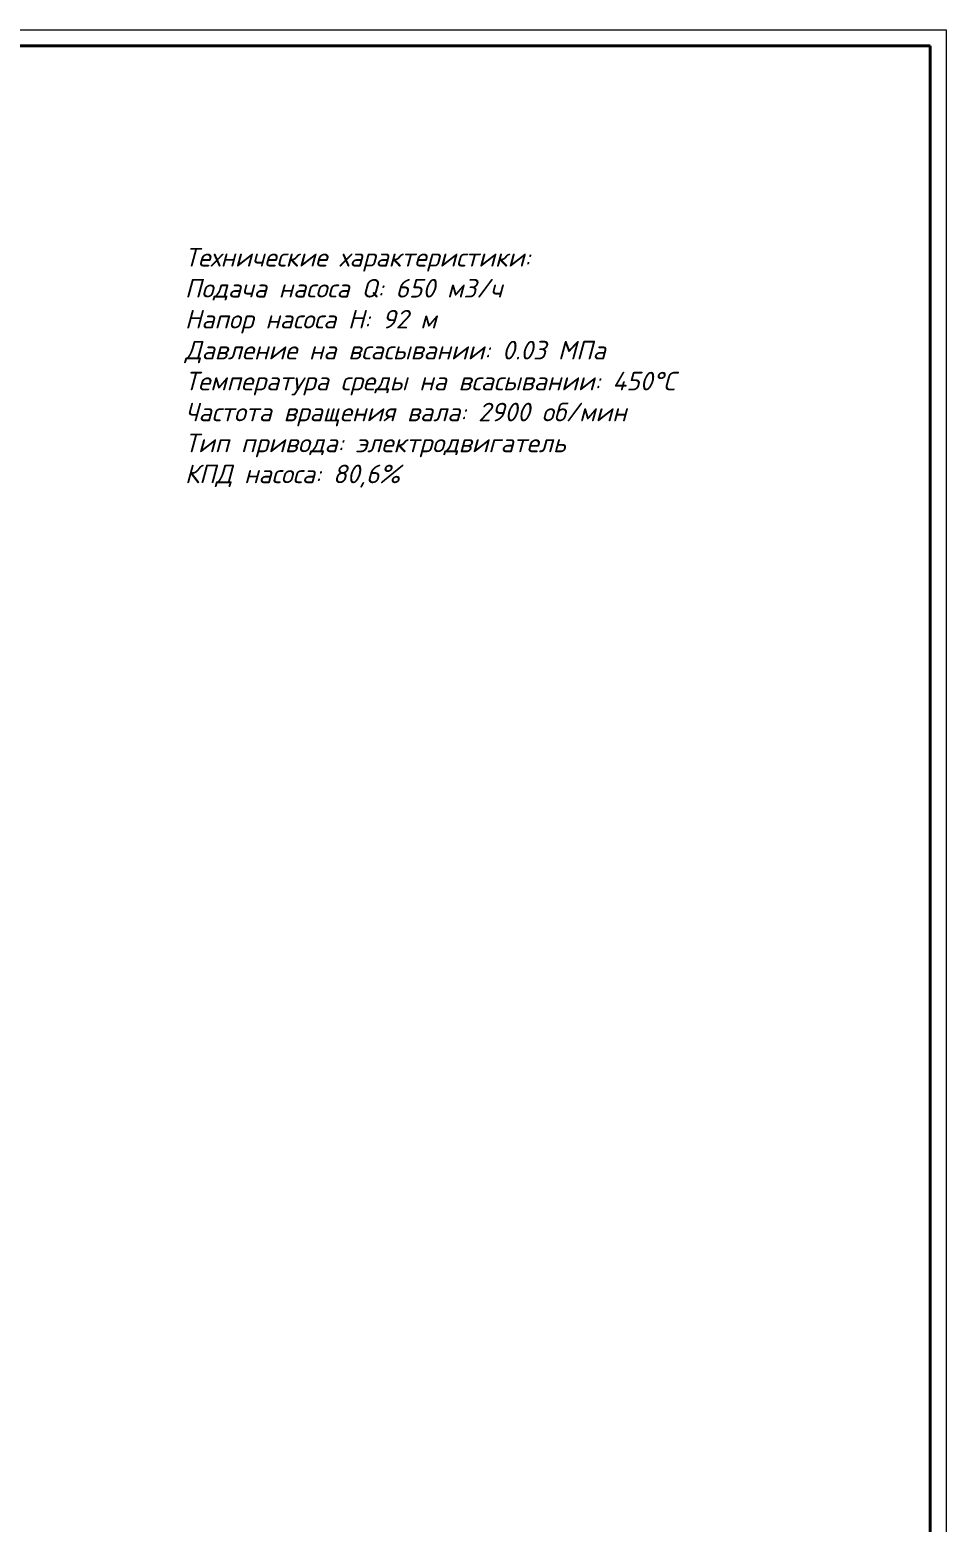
# Model space of a CAD drawing. Header units: millimetres. Extents: x 2879 to 23223, y -3142 to 6314.
# Drawn here: x 6426 to 8254, y 3336 to 6314 of the extents above; entities that cross this region are included whole.
import ezdxf

# ---------------------------------------------------------------- set-up
doc = ezdxf.new("R2010")
doc.units = ezdxf.units.MM
doc.layers.get('0').update_dxf_attribs({"lineweight": 40})
doc.layers.add('штриховка', color=7, linetype='Continuous', lineweight=20)

msp = doc.modelspace()

# ---------------------------------------------------------------- linework, layer by layer
for q in [(3007.415, 6281.55), (8222.415, -1254.45)]:
    msp.add_line((8222.415, 6281.55), q)
at = {"layer": 'штриховка'}
for p, q in [((2879.415, 6313.55), (8254.415, 6313.55)), ((8254.415, 6313.55), (8254.415, -1286.45))]:
    msp.add_line(p, q, dxfattribs=at)

# ---------------------------------------------------------------- texts
at = {"layer": 'штриховка', "color": 0, "insert": (6735.114, 5878.277), "char_height": 50, "width": 1126.0296, "attachment_point": 1}
msp.add_mtext('{\\fISOCPEUR|b0|i1|c204|p34;\\H0.74074x;Технические характеристики:\\PПодача насоса Q: 6\\fISOCPEUR|b0|i1|c0|p34;5\\fISOCPEUR|b0|i1|c204|p34;0 м3/ч\\PНапор насоса H: 9\\fISOCPEUR|b0|i1|c0|p34;2\\fISOCPEUR|b0|i1|c204|p34; м\\PДавление на всасывании: 0.03 МПа\\PТемпература среды на всасывании: 450%%DС\\PЧастота вращения вала: 2\\fISOCPEUR|b0|i1|c0|p34;90\\fISOCPEUR|b0|i1|c204|p34;0 об/мин\\PТип привода: электродвигатель\\PКПД насоса: 8\\fISOCPEUR|b0|i1|c0|p34;0,6\\fISOCPEUR|b0|i1|c204|p34;%}', dxfattribs=at)

doc.saveas('drawing.dxf')
